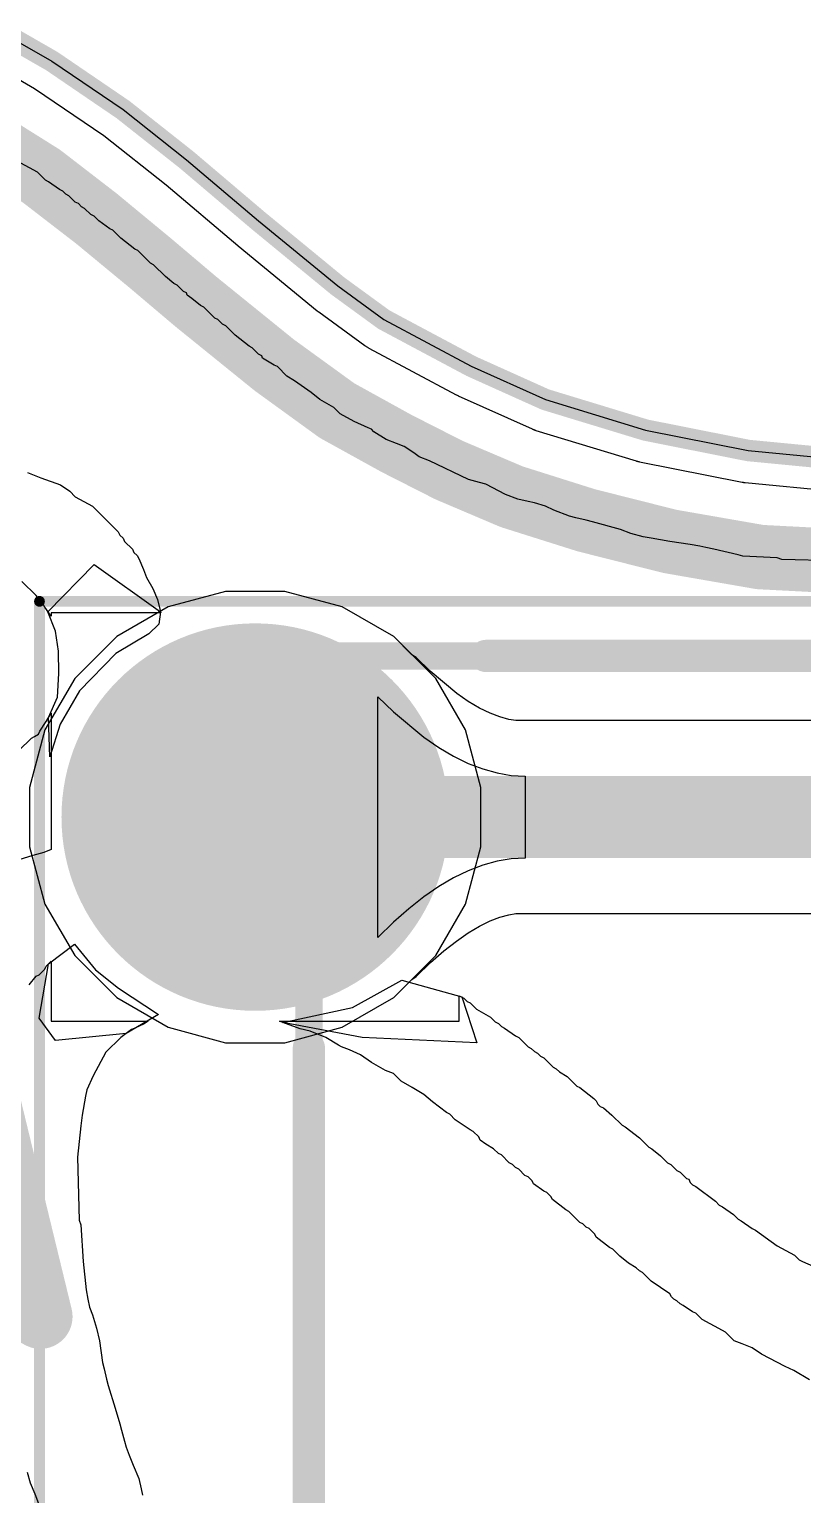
# Model space of a CAD drawing. Header units: inches. Extents: x -21.6 to 21.4, y -24.6 to 14.5.
# Drawn here: x -18.05 to -14.45, y -17.83 to -11.01 of the extents above; entities that cross this region are included whole.
import ezdxf

# ---------------------------------------------------------------- set-up
doc = ezdxf.new("R2010")
doc.units = ezdxf.units.IN
for name, color, linetype in [('Bottom Layer', 5, 'Continuous'), ('Bottom Solder', 6, 'Continuous'), ('Mechanical 4', 56, 'Continuous'), ('Multi-Layer', 9, 'Continuous'), ('Pad Holes', 156, 'Continuous'), ('Top 3D Body', 56, 'Continuous'), ('Top Courtyard', 56, 'Continuous'), ('Top Layer', 1, 'Continuous'), ('Top Overlay', 2, 'Continuous'), ('Top Solder', 216, 'Continuous')]:
    doc.layers.add(name, color=color, linetype=linetype)

# ---------------------------------------------------------------- blocks, each defined once
blk = doc.blocks.new('B__________6X6_52')
at = {"layer": 'Bottom Layer'}
h = blk.add_hatch(color=5, dxfattribs=at)
edge = h.paths.add_edge_path()
edge.add_arc((3.25, -2.25), 0.8, 0, 360)
at = {"layer": 'Bottom Solder'}
h = blk.add_hatch(color=6, dxfattribs=at)
edge = h.paths.add_edge_path()
edge.add_arc((3.25, -2.25), 0.9016, 0, 360)
at = {"layer": 'Multi-Layer'}
h = blk.add_hatch(color=9, dxfattribs=at)
edge = h.paths.add_edge_path()
edge.add_arc((3.25, -2.25), 0.8, 0, 360)
at = {"layer": 'Pad Holes'}
h = blk.add_hatch(color=7, dxfattribs=at)
edge = h.paths.add_edge_path()
edge.add_arc((3.25, -2.25), 0.5, 0, 360)
at = {"layer": 'Top Layer'}
h = blk.add_hatch(color=1, dxfattribs=at)
edge = h.paths.add_edge_path()
edge.add_arc((3.25, -2.25), 0.8, 0, 360)
at = {"layer": 'Top Solder'}
h = blk.add_hatch(color=216, dxfattribs=at)
edge = h.paths.add_edge_path()
edge.add_arc((3.25, -2.25), 0.9016, 0, 360)
at = {"layer": 'Top 3D Body'}
for points in [[(3, 3, 0.127, 0.127, 0), (3, -3, 0.127, 0.127, 0)], [(3, -3, 0.127, 0.127, 0), (-3, -3, 0.127, 0.127, 0)]]:
    blk.add_lwpolyline(points, format="xyseb", dxfattribs=at)
blk.add_lwpolyline([(2.9682, -3, 0.0635, 0.0635, 1), (3.0317, -3, 0.0635, 0.0635, 1)], format="xyseb", close=True, dxfattribs=at)
blk.add_lwpolyline([(2.9682, -3, 0.0635, 0.0635, 1), (3.0317, -3, 0.0635, 0.0635, 1)], format="xyseb", close=True, dxfattribs=at)
at = {"layer": 'Top Courtyard'}
for points in [[(4.254, 3.254, 0.05, 0.05, 0), (4.254, -3.254, 0.05, 0.05, 0)], [(4.254, -3.254, 0.05, 0.05, 0), (-4.254, -3.254, 0.05, 0.05, 0)]]:
    blk.add_lwpolyline(points, format="xyseb", dxfattribs=at)
blk.add_lwpolyline([(4.2415, -3.254, 0.025, 0.025, 1), (4.2665, -3.254, 0.025, 0.025, 1)], format="xyseb", close=True, dxfattribs=at)
blk.add_lwpolyline([(4.2415, -3.254, 0.025, 0.025, 1), (4.2665, -3.254, 0.025, 0.025, 1)], format="xyseb", close=True, dxfattribs=at)
at = {"layer": 'Top Overlay'}
for points in [[(3, 1.176, 0.15, 0.15, 0), (3, -1.176, 0.15, 0.15, 0)], [(2.176, -3, 0.15, 0.15, 0), (-2.176, -3, 0.15, 0.15, 0)]]:
    blk.add_lwpolyline(points, format="xyseb", dxfattribs=at)
for points in [[(2.9625, -1.176, 0.075, 0.075, 1), (3.0375, -1.176, 0.075, 0.075, 1)], [(2.1385, -3, 0.075, 0.075, 1), (2.2135, -3, 0.075, 0.075, 1)]]:
    blk.add_lwpolyline(points, format="xyseb", close=True, dxfattribs=at)

msp = doc.modelspace()

# ---------------------------------------------------------------- linework, layer by layer
at = {"layer": 'Bottom Layer'}
for p, q in [((-18.1171, -11.0586), (-17.947, -11.1562)), ((-17.947, -11.1562), (-17.6151, -11.3824)), ((-17.6151, -11.3824), (-17.3197, -11.6158)), ((-17.3197, -11.6158), (-16.9842, -11.9003)), ((-16.9842, -11.9003), (-16.6158, -12.203)), ((-16.6158, -12.203), (-16.4006, -12.3598)), ((-16.4006, -12.3598), (-15.9939, -12.5768)), ((-15.9939, -12.5768), (-15.6493, -12.7318)), ((-15.6493, -12.7318), (-15.1825, -12.874)), ((-15.1825, -12.874), (-14.7047, -12.9689)), ((-14.7047, -12.9689), (-14.2123, -13.0163)), ((-17.1382, -13.625), (-17.4053, -13.6966)), ((-16.8618, -13.625), (-17.1382, -13.625)), ((-16.5947, -13.6966), (-16.8618, -13.625)), ((-17.4053, -13.6966), (-17.6447, -13.8348)), ((-16.3553, -13.8348), (-16.5947, -13.6966)), ((-17.6447, -13.8348), (-17.8402, -14.0303)), ((-16.1598, -14.0303), (-16.3553, -13.8348)), ((-17.8402, -14.0303), (-17.9784, -14.2697)), ((-16.0216, -14.2697), (-16.1598, -14.0303)), ((-17.9784, -14.2697), (-18.05, -14.5368)), ((-15.95, -14.5368), (-16.0216, -14.2697)), ((-18.05, -14.5368), (-18.05, -14.8132)), ((-15.95, -14.8132), (-15.95, -14.5368)), ((-18.05, -14.8132), (-17.9784, -15.0803)), ((-16.0216, -15.0803), (-15.95, -14.8132)), ((-17.9784, -15.0803), (-17.8402, -15.3197)), ((-16.1598, -15.3197), (-16.0216, -15.0803)), ((-17.8402, -15.3197), (-17.6447, -15.5152)), ((-16.3553, -15.5152), (-16.1598, -15.3197)), ((-17.6447, -15.5152), (-17.4053, -15.6534)), ((-16.5947, -15.6534), (-16.3553, -15.5152)), ((-17.4053, -15.6534), (-17.1382, -15.725)), ((-16.8618, -15.725), (-16.5947, -15.6534)), ((-17.1382, -15.725), (-16.8618, -15.725))]:
    msp.add_line(p, q, dxfattribs=at)
at = {"layer": 'Mechanical 4'}
for points in [[(-18.1171, -11.0586, 0.1, 0.1, 0), (-17.947, -11.1562, 0.1, 0.1, 0)], [(-17.947, -11.1562, 0.1, 0.1, 0), (-17.6151, -11.3824, 0.1, 0.1, 0)], [(-17.6151, -11.3824, 0.1, 0.1, 0), (-17.3197, -11.6158, 0.1, 0.1, 0)], [(-17.3197, -11.6158, 0.1, 0.1, 0), (-16.9842, -11.9003, 0.1, 0.1, 0)], [(-16.9842, -11.9003, 0.1, 0.1, 0), (-16.6158, -12.203, 0.1, 0.1, 0)], [(-16.6158, -12.203, 0.1, 0.1, 0), (-16.4006, -12.3598, 0.1, 0.1, 0)], [(-16.4006, -12.3598, 0.1, 0.1, 0), (-15.9939, -12.5768, 0.1, 0.1, 0)], [(-15.9939, -12.5768, 0.1, 0.1, 0), (-15.6493, -12.7318, 0.1, 0.1, 0)], [(-15.6493, -12.7318, 0.1, 0.1, 0), (-15.1825, -12.874, 0.1, 0.1, 0)], [(-15.1825, -12.874, 0.1, 0.1, 0), (-14.7047, -12.9689, 0.1, 0.1, 0)], [(-14.7047, -12.9689, 0.1, 0.1, 0), (-14.2123, -13.0163, 0.1, 0.1, 0)]]:
    msp.add_lwpolyline(points, format="xyseb", dxfattribs=at)
for points in [[(-17.972, -11.1562, 0.05, 0.05, 1), (-17.922, -11.1562, 0.05, 0.05, 1)], [(-17.972, -11.1562, 0.05, 0.05, 1), (-17.922, -11.1562, 0.05, 0.05, 1)], [(-17.6401, -11.3824, 0.05, 0.05, 1), (-17.5901, -11.3824, 0.05, 0.05, 1)], [(-17.6401, -11.3824, 0.05, 0.05, 1), (-17.5901, -11.3824, 0.05, 0.05, 1)], [(-17.3447, -11.6158, 0.05, 0.05, 1), (-17.2947, -11.6158, 0.05, 0.05, 1)], [(-17.3447, -11.6158, 0.05, 0.05, 1), (-17.2947, -11.6158, 0.05, 0.05, 1)], [(-17.0092, -11.9003, 0.05, 0.05, 1), (-16.9592, -11.9003, 0.05, 0.05, 1)], [(-17.0092, -11.9003, 0.05, 0.05, 1), (-16.9592, -11.9003, 0.05, 0.05, 1)], [(-16.6408, -12.203, 0.05, 0.05, 1), (-16.5908, -12.203, 0.05, 0.05, 1)], [(-16.6408, -12.203, 0.05, 0.05, 1), (-16.5908, -12.203, 0.05, 0.05, 1)], [(-16.4256, -12.3598, 0.05, 0.05, 1), (-16.3756, -12.3598, 0.05, 0.05, 1)], [(-16.4256, -12.3598, 0.05, 0.05, 1), (-16.3756, -12.3598, 0.05, 0.05, 1)], [(-16.0189, -12.5768, 0.05, 0.05, 1), (-15.9689, -12.5768, 0.05, 0.05, 1)], [(-16.0189, -12.5768, 0.05, 0.05, 1), (-15.9689, -12.5768, 0.05, 0.05, 1)], [(-15.6743, -12.7318, 0.05, 0.05, 1), (-15.6243, -12.7318, 0.05, 0.05, 1)], [(-15.6743, -12.7318, 0.05, 0.05, 1), (-15.6243, -12.7318, 0.05, 0.05, 1)], [(-15.2074, -12.874, 0.05, 0.05, 1), (-15.1575, -12.874, 0.05, 0.05, 1)], [(-15.2074, -12.874, 0.05, 0.05, 1), (-15.1575, -12.874, 0.05, 0.05, 1)], [(-14.7297, -12.9689, 0.05, 0.05, 1), (-14.6797, -12.9689, 0.05, 0.05, 1)], [(-14.7297, -12.9689, 0.05, 0.05, 1), (-14.6797, -12.9689, 0.05, 0.05, 1)]]:
    msp.add_lwpolyline(points, format="xyseb", close=True, dxfattribs=at)
at = {"layer": 'Top Layer'}
for p, q in [((-18.1171, -11.0586), (-17.947, -11.1562)), ((-17.947, -11.1562), (-17.6151, -11.3824)), ((-17.6151, -11.3824), (-17.3197, -11.6158)), ((-17.3197, -11.6158), (-16.9842, -11.9003)), ((-16.9842, -11.9003), (-16.6158, -12.203)), ((-16.6158, -12.203), (-16.4006, -12.3598)), ((-16.4006, -12.3598), (-15.9939, -12.5768)), ((-15.9939, -12.5768), (-15.6493, -12.7318)), ((-15.6493, -12.7318), (-15.1825, -12.874)), ((-15.1825, -12.874), (-14.7047, -12.9689)), ((-14.7047, -12.9689), (-14.2123, -13.0163)), ((-17.1382, -13.625), (-17.4053, -13.6966)), ((-16.8618, -13.625), (-17.1382, -13.625)), ((-16.5947, -13.6966), (-16.8618, -13.625)), ((-17.4053, -13.6966), (-17.6447, -13.8348)), ((-16.3553, -13.8348), (-16.5947, -13.6966)), ((-17.6447, -13.8348), (-17.8402, -14.0303)), ((-16.2703, -13.9198), (-16.3553, -13.8348)), ((-16.2508, -13.9324), (-16.2703, -13.9198)), ((-16.1858, -13.9958), (-16.2508, -13.9324)), ((-17.8402, -14.0303), (-17.9784, -14.2697)), ((-16.0606, -14.1002), (-16.1858, -13.9958)), ((-16.4287, -15.235), (-16.4287, -14.115)), ((-16.4287, -14.115), (-16.3566, -14.1852)), ((-16.0079, -14.1365), (-16.0606, -14.1002)), ((-16.3566, -14.1852), (-16.2149, -14.3034)), ((-15.9554, -14.1674), (-16.0079, -14.1365)), ((-15.9063, -14.1914), (-15.9554, -14.1674)), ((-15.8607, -14.2089), (-15.9063, -14.1914)), ((-15.8186, -14.2206), (-15.8607, -14.2089)), ((-15.787, -14.2259), (-15.8186, -14.2206)), ((-11.713, -14.2259), (-15.787, -14.2259)), ((-17.9784, -14.2697), (-18.05, -14.5368)), ((-16.2149, -14.3034), (-16.1451, -14.3515)), ((-16.1451, -14.3515), (-16.0762, -14.3921)), ((-16.0762, -14.3921), (-16.008, -14.4254)), ((-16.008, -14.4254), (-15.9406, -14.4512)), ((-15.9406, -14.4512), (-15.874, -14.4697)), ((-15.874, -14.4697), (-15.8081, -14.4808)), ((-15.8081, -14.4808), (-15.743, -14.4845)), ((-15.743, -14.4845), (-15.743, -14.8655)), ((-18.05, -14.5368), (-18.05, -14.8132)), ((-18.05, -14.8132), (-17.9784, -15.0803)), ((-15.743, -14.8655), (-15.8081, -14.8692)), ((-16.008, -14.9246), (-16.0762, -14.9579)), ((-15.9406, -14.8988), (-16.008, -14.9246)), ((-15.874, -14.8803), (-15.9406, -14.8988)), ((-15.8081, -14.8692), (-15.874, -14.8803)), ((-16.1451, -14.9985), (-16.2149, -15.0466)), ((-16.0762, -14.9579), (-16.1451, -14.9985)), ((-16.2149, -15.0466), (-16.2854, -15.102)), ((-17.9784, -15.0803), (-17.8402, -15.3197)), ((-16.2854, -15.102), (-16.3566, -15.1648)), ((-15.8607, -15.1411), (-15.8186, -15.1294)), ((-15.8186, -15.1294), (-15.787, -15.1241)), ((-15.787, -15.1241), (-11.713, -15.1241)), ((-16.3566, -15.1648), (-16.4287, -15.235)), ((-16.0079, -15.2135), (-15.9554, -15.1826)), ((-15.9554, -15.1826), (-15.9063, -15.1586)), ((-15.9063, -15.1586), (-15.8607, -15.1411)), ((-16.1222, -15.2979), (-16.0636, -15.2519)), ((-16.0636, -15.2519), (-16.0079, -15.2135)), ((-17.8402, -15.3197), (-17.6447, -15.5152)), ((-16.1833, -15.3518), (-16.1222, -15.2979)), ((-16.2508, -15.4176), (-16.1833, -15.3518)), ((-16.3553, -15.5152), (-16.2703, -15.4302)), ((-16.2703, -15.4302), (-16.2508, -15.4176)), ((-17.6447, -15.5152), (-17.4053, -15.6534)), ((-16.5947, -15.6534), (-16.3553, -15.5152)), ((-17.4053, -15.6534), (-17.1382, -15.725)), ((-16.8618, -15.725), (-16.5947, -15.6534)), ((-17.1382, -15.725), (-16.8618, -15.725))]:
    msp.add_line(p, q, dxfattribs=at)
msp.add_lwpolyline([(-17, -14.675, 0.381, 0.381, 0), (-10.5, -14.675, 0.381, 0.381, 0)], format="xyseb", dxfattribs=at)
msp.add_lwpolyline([(-17.0953, -14.675, 0.1905, 0.1905, 1), (-16.9048, -14.675, 0.1905, 0.1905, 1)], format="xyseb", close=True, dxfattribs=at)
at = {"layer": 'Top Overlay'}
for p, q in [((-18.1869, -11.1915), (-18.0267, -11.2835)), ((-18.0267, -11.2835), (-17.704, -11.5033)), ((-17.704, -11.5033), (-17.4147, -11.7319)), ((-18.0127, -11.6741), (-18.1075, -11.6231)), ((-17.9762, -11.7106), (-18.0127, -11.6741)), ((-17.9616, -11.7179), (-17.9762, -11.7106)), ((-17.9105, -11.7544), (-17.9616, -11.7179)), ((-17.8959, -11.7617), (-17.9105, -11.7544)), ((-17.8814, -11.7763), (-17.8959, -11.7617)), ((-17.8668, -11.7835), (-17.8814, -11.7763)), ((-17.8376, -11.8127), (-17.8668, -11.7835)), ((-17.4147, -11.7319), (-17.0812, -12.0147)), ((-17.823, -11.82), (-17.8376, -11.8127)), ((-17.8084, -11.8346), (-17.823, -11.82)), ((-17.7938, -11.8419), (-17.8084, -11.8346)), ((-17.7646, -11.8711), (-17.7938, -11.8419)), ((-17.7501, -11.8784), (-17.7646, -11.8711)), ((-17.7282, -11.9003), (-17.7501, -11.8784)), ((-17.6771, -11.9367), (-17.7282, -11.9003)), ((-17.6625, -11.944), (-17.6771, -11.9367)), ((-17.6261, -11.9805), (-17.6625, -11.944)), ((-17.5604, -12.0316), (-17.6261, -11.9805)), ((-17.5458, -12.0388), (-17.5604, -12.0316)), ((-17.4875, -12.0972), (-17.5458, -12.0388)), ((-17.0812, -12.0147), (-17.0803, -12.0154)), ((-17.0803, -12.0154), (-17.0794, -12.0161)), ((-17.0794, -12.0161), (-16.711, -12.3189)), ((-17.4729, -12.1045), (-17.4875, -12.0972)), ((-17.4182, -12.1592), (-17.4729, -12.1045)), ((-17.378, -12.192), (-17.4182, -12.1592)), ((-17.3635, -12.1993), (-17.378, -12.192)), ((-17.3343, -12.2285), (-17.3635, -12.1993)), ((-17.3197, -12.2358), (-17.3343, -12.2285)), ((-17.316, -12.2467), (-17.3197, -12.2358)), ((-17.2942, -12.2613), (-17.316, -12.2467)), ((-17.254, -12.2941), (-17.2942, -12.2613)), ((-17.2395, -12.3014), (-17.254, -12.2941)), ((-17.1884, -12.3525), (-17.2395, -12.3014)), ((-16.711, -12.3189), (-16.7096, -12.32)), ((-16.7096, -12.32), (-16.7084, -12.321)), ((-16.7084, -12.321), (-16.7077, -12.3215)), ((-16.7077, -12.3215), (-16.7068, -12.3222)), ((-16.7068, -12.3222), (-16.7054, -12.3232)), ((-16.7054, -12.3232), (-16.7041, -12.3242)), ((-16.7041, -12.3242), (-16.489, -12.481)), ((-17.1738, -12.3598), (-17.1884, -12.3525)), ((-17.1519, -12.3817), (-17.1738, -12.3598)), ((-17.1373, -12.389), (-17.1519, -12.3817)), ((-17.0936, -12.4327), (-17.1373, -12.389)), ((-17.0279, -12.4838), (-17.0936, -12.4327)), ((-17.0133, -12.4911), (-17.0279, -12.4838)), ((-16.9842, -12.5203), (-17.0133, -12.4911)), ((-16.9696, -12.5276), (-16.9842, -12.5203)), ((-16.9659, -12.5385), (-16.9696, -12.5276)), ((-16.9112, -12.5713), (-16.9659, -12.5385)), ((-16.489, -12.481), (-16.4873, -12.4822)), ((-16.4873, -12.4822), (-16.485, -12.4838)), ((-16.485, -12.4838), (-16.4847, -12.484)), ((-16.4847, -12.484), (-16.4846, -12.4841)), ((-16.4846, -12.4841), (-16.4828, -12.4853)), ((-16.4828, -12.4853), (-16.4805, -12.4868)), ((-16.4805, -12.4868), (-16.4803, -12.4869)), ((-16.4803, -12.4869), (-16.4801, -12.487)), ((-16.4801, -12.487), (-16.4776, -12.4885)), ((-16.4776, -12.4885), (-16.4759, -12.4895)), ((-16.4759, -12.4895), (-16.4757, -12.4896)), ((-16.4757, -12.4896), (-16.4755, -12.4898)), ((-16.4755, -12.4898), (-16.4731, -12.4911)), ((-16.4731, -12.4911), (-16.4712, -12.4921)), ((-16.4712, -12.4921), (-16.0646, -12.7092)), ((-16.8966, -12.5786), (-16.9112, -12.5713)), ((-16.8529, -12.6224), (-16.8966, -12.5786)), ((-16.8164, -12.6443), (-16.8529, -12.6224)), ((-16.7398, -12.699), (-16.8164, -12.6443)), ((-16.6997, -12.7318), (-16.7398, -12.699)), ((-16.634, -12.7683), (-16.6997, -12.7318)), ((-16.0646, -12.7092), (-16.0624, -12.7103)), ((-16.0624, -12.7103), (-16.0603, -12.7113)), ((-16.0603, -12.7113), (-16.0601, -12.7114)), ((-16.0601, -12.7114), (-16.0598, -12.7116)), ((-16.0598, -12.7116), (-16.0573, -12.7127)), ((-16.0573, -12.7127), (-16.0555, -12.7136)), ((-16.0555, -12.7136), (-16.055, -12.7138)), ((-16.055, -12.7138), (-16.0549, -12.7139)), ((-16.0549, -12.7139), (-16.0549, -12.7139)), ((-16.0549, -12.7139), (-15.7108, -12.8686)), ((-16.6048, -12.7975), (-16.634, -12.7683)), ((-16.5392, -12.8339), (-16.6048, -12.7975)), ((-16.4735, -12.8631), (-16.5392, -12.8339)), ((-16.459, -12.8704), (-16.4735, -12.8631)), ((-16.448, -12.8813), (-16.459, -12.8704)), ((-16.3897, -12.9178), (-16.448, -12.8813)), ((-15.7108, -12.8686), (-15.7096, -12.8691)), ((-15.7096, -12.8691), (-15.7081, -12.8698)), ((-15.7081, -12.8698), (-15.7069, -12.8703)), ((-15.7069, -12.8703), (-15.7059, -12.8707)), ((-15.7059, -12.8707), (-15.7046, -12.8712)), ((-15.7046, -12.8712), (-15.7031, -12.8718)), ((-15.7031, -12.8718), (-15.702, -12.8722)), ((-15.702, -12.8722), (-15.7009, -12.8727)), ((-15.7009, -12.8727), (-15.6994, -12.8732)), ((-15.6994, -12.8732), (-15.6981, -12.8737)), ((-15.6981, -12.8737), (-15.6971, -12.874)), ((-15.6971, -12.874), (-15.6958, -12.8744)), ((-15.6958, -12.8744), (-15.6944, -12.8749)), ((-15.6944, -12.8749), (-15.693, -12.8753)), ((-15.693, -12.8753), (-15.2262, -13.0175)), ((-16.3422, -12.936), (-16.3897, -12.9178)), ((-16.3058, -12.9506), (-16.3422, -12.936)), ((-16.262, -12.9798), (-16.3058, -12.9506)), ((-16.2365, -12.9981), (-16.262, -12.9798)), ((-16.1891, -13.0163), (-16.2365, -12.9981)), ((-16.0067, -13.1038), (-16.1891, -13.0163)), ((-15.2262, -13.0175), (-15.2243, -13.0181)), ((-15.2243, -13.0181), (-15.2221, -13.0187)), ((-15.2221, -13.0187), (-15.2215, -13.0189)), ((-15.2215, -13.0189), (-15.221, -13.019)), ((-15.221, -13.019), (-15.2189, -13.0195)), ((-15.2189, -13.0195), (-15.2169, -13.02)), ((-15.2169, -13.02), (-15.2164, -13.0201)), ((-15.2164, -13.0201), (-15.2158, -13.0203)), ((-15.2158, -13.0203), (-15.2135, -13.0208)), ((-15.2135, -13.0208), (-15.2117, -13.0212)), ((-15.2117, -13.0212), (-14.7339, -13.116)), ((-18.0601, -13.071), (-17.9981, -13.0965)), ((-17.9981, -13.0965), (-17.9069, -13.1293)), ((-17.9069, -13.1293), (-17.8631, -13.1585)), ((-17.8631, -13.1585), (-17.8376, -13.1841)), ((-15.9557, -13.1184), (-16.0067, -13.1038)), ((-15.9265, -13.1257), (-15.9557, -13.1184)), ((-15.8353, -13.1731), (-15.9265, -13.1257)), ((-14.7339, -13.116), (-14.732, -13.1163)), ((-14.732, -13.1163), (-14.7297, -13.1168)), ((-14.7297, -13.1168), (-14.729, -13.1169)), ((-14.729, -13.1169), (-14.7286, -13.117)), ((-14.7286, -13.117), (-14.7265, -13.1173)), ((-14.7265, -13.1173), (-14.7244, -13.1176)), ((-14.7244, -13.1176), (-14.7239, -13.1176)), ((-14.7239, -13.1176), (-14.7233, -13.1177)), ((-14.7233, -13.1177), (-14.7209, -13.118)), ((-14.7209, -13.118), (-14.719, -13.1182)), ((-14.719, -13.1182), (-14.2267, -13.1656)), ((-17.8376, -13.1841), (-17.7574, -13.2278)), ((-17.7574, -13.2278), (-17.637, -13.3482)), ((-15.7769, -13.195), (-15.8353, -13.1731)), ((-15.7295, -13.2059), (-15.7769, -13.195)), ((-15.7003, -13.2132), (-15.7295, -13.2059)), ((-15.6493, -13.2278), (-15.7003, -13.2132)), ((-15.6092, -13.2461), (-15.6493, -13.2278)), ((-15.5362, -13.2752), (-15.6092, -13.2461)), ((-15.507, -13.2825), (-15.5362, -13.2752)), ((-15.4596, -13.2935), (-15.507, -13.2825)), ((-15.4305, -13.3008), (-15.4596, -13.2935)), ((-17.637, -13.3482), (-17.6297, -13.3628)), ((-17.6297, -13.3628), (-17.6151, -13.3774)), ((-15.3794, -13.3154), (-15.4305, -13.3008)), ((-15.3502, -13.3227), (-15.3794, -13.3154)), ((-15.2992, -13.3372), (-15.3502, -13.3227)), ((-15.2517, -13.3555), (-15.2992, -13.3372)), ((-15.1934, -13.3701), (-15.2517, -13.3555)), ((-17.6151, -13.3774), (-17.6078, -13.3919)), ((-17.6078, -13.3919), (-17.5713, -13.4284)), ((-17.5713, -13.4284), (-17.5641, -13.443)), ((-15.1569, -13.3774), (-15.1934, -13.3701)), ((-15.0694, -13.3919), (-15.1569, -13.3774)), ((-14.9746, -13.4065), (-15.0694, -13.3919)), ((-14.9308, -13.4138), (-14.9746, -13.4065)), ((-14.9016, -13.4211), (-14.9308, -13.4138)), ((-14.8651, -13.4284), (-14.9016, -13.4211)), ((-14.7521, -13.4539), (-14.8651, -13.4284)), ((-17.9649, -13.7192), (-17.75, -13.5)), ((-17.75, -13.5), (-17.44, -13.7192)), ((-17.5641, -13.443), (-17.5495, -13.4576)), ((-17.5495, -13.4576), (-17.5422, -13.4722)), ((-17.5422, -13.4722), (-17.5203, -13.5232)), ((-14.7302, -13.4612), (-14.7521, -13.4539)), ((-14.5697, -13.4685), (-14.7302, -13.4612)), ((-14.5478, -13.4758), (-14.5697, -13.4685)), ((-14.2998, -13.4831), (-14.5478, -13.4758)), ((-17.5203, -13.5232), (-17.5057, -13.5597)), ((-17.5057, -13.5597), (-17.4765, -13.6108)), ((-18.0199, -13.6436), (-18.0856, -13.5779)), ((-17.4765, -13.6108), (-17.4546, -13.6618)), ((-17.9871, -13.6837), (-18.0199, -13.6436)), ((-17.9798, -13.6983), (-17.9871, -13.6837)), ((-17.95, -13.7401), (-17.9798, -13.6983)), ((-17.4546, -13.6618), (-17.44, -13.7202)), ((-17.9297, -13.8093), (-17.9649, -13.7192)), ((-17.4394, -13.725), (-17.95, -13.725)), ((-17.95, -13.725), (-17.95, -13.7401)), ((-17.44, -13.7192), (-17.4488, -13.7769)), ((-17.44, -13.7202), (-17.4394, -13.725)), ((-17.9161, -13.9028), (-17.9297, -13.8093)), ((-17.4948, -13.8228), (-17.6493, -13.913)), ((-17.4488, -13.7769), (-17.4948, -13.8228)), ((-17.9144, -14.0064), (-17.9161, -13.9028)), ((-17.6493, -13.913), (-17.8176, -14.088)), ((-17.9195, -14.1169), (-17.9144, -14.0064)), ((-17.9613, -14.2111), (-17.9195, -14.1169)), ((-17.8176, -14.088), (-17.9076, -14.2426)), ((-18.0017, -14.2746), (-17.9725, -14.2308)), ((-17.9725, -14.2308), (-17.95, -14.1913)), ((-17.9552, -14.3939), (-17.9613, -14.2111)), ((-17.9076, -14.2426), (-17.9552, -14.3939)), ((-17.95, -14.1913), (-17.95, -14.8265)), ((-18.1002, -14.3657), (-18.0418, -14.3074)), ((-18.0418, -14.3074), (-18.0272, -14.3001)), ((-18.0272, -14.3001), (-18.009, -14.2892)), ((-18.009, -14.2892), (-18.0017, -14.2746)), ((-18.0345, -14.8545), (-18.1804, -14.8982)), ((-17.9835, -14.8399), (-18.0345, -14.8545)), ((-17.95, -14.8265), (-17.9835, -14.8399)), ((-17.9613, -15.3574), (-17.8416, -15.2666)), ((-17.8416, -15.2666), (-17.7425, -15.3859)), ((-18.0199, -15.4161), (-18.0054, -15.4088)), ((-18.0062, -15.6106), (-17.9613, -15.3574)), ((-18.0054, -15.4088), (-17.9798, -15.3833)), ((-17.9798, -15.3833), (-17.9725, -15.3687)), ((-17.9725, -15.3687), (-17.95, -15.3462)), ((-17.95, -15.3462), (-17.95, -15.625)), ((-17.7425, -15.3859), (-17.6364, -15.4718)), ((-18.0528, -15.4562), (-18.0199, -15.4161)), ((-17.6364, -15.4718), (-17.4503, -15.5942)), ((-16.5464, -15.5615), (-16.3171, -15.4338)), ((-16.3171, -15.4338), (-16.0386, -15.5123)), ((-16.05, -15.625), (-16.05, -15.5064)), ((-16.05, -15.5064), (-16.0286, -15.5182)), ((-16.0386, -15.5123), (-15.9679, -15.7261)), ((-16.0286, -15.5182), (-16.014, -15.5328)), ((-16.014, -15.5328), (-15.9994, -15.5401)), ((-15.9994, -15.5401), (-15.9702, -15.5693)), ((-17.9297, -15.7143), (-18.0062, -15.6106)), ((-17.4503, -15.5942), (-17.6005, -15.6824)), ((-16.8711, -15.6313), (-16.5464, -15.5615)), ((-15.9702, -15.5693), (-15.9046, -15.6058)), ((-15.9046, -15.6058), (-15.8827, -15.6277)), ((-17.95, -15.625), (-17.4985, -15.625)), ((-17.6005, -15.6824), (-17.9297, -15.7143)), ((-17.575, -15.6641), (-17.6261, -15.7006)), ((-17.5604, -15.6568), (-17.575, -15.6641)), ((-17.5203, -15.6386), (-17.5604, -15.6568)), ((-17.4985, -15.625), (-17.5203, -15.6386)), ((-16.8711, -15.6313), (-16.8869, -15.625)), ((-16.8869, -15.625), (-16.05, -15.625)), ((-16.7909, -15.6605), (-16.8711, -15.6313)), ((-16.5018, -15.7015), (-16.8711, -15.6313)), ((-16.7434, -15.6714), (-16.7909, -15.6605)), ((-16.6705, -15.7006), (-16.7434, -15.6714)), ((-15.8827, -15.6277), (-15.8681, -15.635)), ((-15.8681, -15.635), (-15.8535, -15.6495)), ((-15.8535, -15.6495), (-15.8389, -15.6568)), ((-15.8389, -15.6568), (-15.7879, -15.6933)), ((-17.6261, -15.7006), (-17.6954, -15.7699)), ((-16.6121, -15.7371), (-16.6705, -15.7006)), ((-16.5976, -15.7444), (-16.6121, -15.7371)), ((-16.5611, -15.759), (-16.5976, -15.7444)), ((-15.9679, -15.7261), (-16.5018, -15.7015)), ((-15.7879, -15.6933), (-15.7733, -15.7006)), ((-15.7733, -15.7006), (-15.7295, -15.7444)), ((-15.7295, -15.7444), (-15.7149, -15.7517)), ((-15.7149, -15.7517), (-15.7003, -15.7663)), ((-17.6954, -15.7699), (-17.7537, -15.8793)), ((-16.51, -15.7808), (-16.5611, -15.759)), ((-16.459, -15.8173), (-16.51, -15.7808)), ((-16.3933, -15.8538), (-16.459, -15.8173)), ((-15.7003, -15.7663), (-15.6858, -15.7735)), ((-15.6858, -15.7735), (-15.6712, -15.7881)), ((-15.6712, -15.7881), (-15.6566, -15.7954)), ((-15.6566, -15.7954), (-15.6128, -15.8392)), ((-17.7537, -15.8793), (-17.7829, -15.945)), ((-16.3568, -15.8684), (-16.3933, -15.8538)), ((-16.3204, -15.9048), (-16.3568, -15.8684)), ((-15.6128, -15.8392), (-15.5982, -15.8465)), ((-15.5982, -15.8465), (-15.5836, -15.8611)), ((-15.5836, -15.8611), (-15.5472, -15.883)), ((-15.5472, -15.883), (-15.5034, -15.9267)), ((-17.7829, -15.945), (-17.7902, -15.9741)), ((-16.2693, -15.934), (-16.3204, -15.9048)), ((-16.2146, -15.9668), (-16.2693, -15.934)), ((-15.5034, -15.9267), (-15.4888, -15.934)), ((-15.4888, -15.934), (-15.4232, -15.9851)), ((-17.7902, -15.9741), (-17.8048, -16.0617)), ((-16.1745, -15.9997), (-16.2146, -15.9668)), ((-16.1088, -16.0507), (-16.1745, -15.9997)), ((-15.4232, -15.9851), (-15.4122, -15.996)), ((-15.4122, -15.996), (-15.4049, -16.0106)), ((-15.4049, -16.0106), (-15.394, -16.0216)), ((-15.394, -16.0216), (-15.3794, -16.0289)), ((-17.8048, -16.0617), (-17.8121, -16.1127)), ((-16.0942, -16.058), (-16.1088, -16.0507)), ((-16.0687, -16.0836), (-16.0942, -16.058)), ((-15.9994, -16.131), (-16.0687, -16.0836)), ((-15.3794, -16.0289), (-15.3393, -16.0617)), ((-15.3393, -16.0617), (-15.2919, -16.1091)), ((-17.8121, -16.1127), (-17.8267, -16.2586)), ((-15.9848, -16.1383), (-15.9994, -16.131)), ((-15.9593, -16.1638), (-15.9848, -16.1383)), ((-15.2919, -16.1091), (-15.2773, -16.1164)), ((-15.2773, -16.1164), (-15.2116, -16.1674)), ((-15.952, -16.1784), (-15.9593, -16.1638)), ((-15.9265, -16.1966), (-15.952, -16.1784)), ((-15.89, -16.2185), (-15.9265, -16.1966)), ((-15.8681, -16.2404), (-15.89, -16.2185)), ((-15.2116, -16.1674), (-15.1679, -16.2112)), ((-15.1679, -16.2112), (-15.1533, -16.2185)), ((-15.1533, -16.2185), (-15.1132, -16.2513)), ((-17.8267, -16.2586), (-17.8194, -16.5504)), ((-15.8535, -16.2477), (-15.8681, -16.2404)), ((-15.8171, -16.2842), (-15.8535, -16.2477)), ((-15.8025, -16.2914), (-15.8171, -16.2842)), ((-15.7879, -16.306), (-15.8025, -16.2914)), ((-15.1132, -16.2513), (-15.0803, -16.2842)), ((-15.0803, -16.2842), (-15.0657, -16.2914)), ((-15.0657, -16.2914), (-15.0366, -16.3206)), ((-15.7733, -16.3133), (-15.7879, -16.306)), ((-15.7441, -16.3425), (-15.7733, -16.3133)), ((-15.7295, -16.3498), (-15.7441, -16.3425)), ((-15.7113, -16.368), (-15.7295, -16.3498)), ((-15.704, -16.3826), (-15.7113, -16.368)), ((-15.0366, -16.3206), (-15.022, -16.3279)), ((-15.022, -16.3279), (-14.9928, -16.3571)), ((-14.9928, -16.3571), (-14.9819, -16.3607)), ((-14.9819, -16.3607), (-14.9746, -16.3753)), ((-15.6566, -16.4155), (-15.704, -16.3826)), ((-15.642, -16.4227), (-15.6566, -16.4155)), ((-15.6238, -16.441), (-15.642, -16.4227)), ((-14.9746, -16.3753), (-14.9636, -16.3863)), ((-14.9636, -16.3863), (-14.949, -16.3936)), ((-14.949, -16.3936), (-14.8578, -16.4629)), ((-15.6165, -16.4556), (-15.6238, -16.441)), ((-15.5545, -16.503), (-15.6165, -16.4556)), ((-15.5399, -16.5103), (-15.5545, -16.503)), ((-14.8578, -16.4629), (-14.8396, -16.4811)), ((-14.8396, -16.4811), (-14.825, -16.4884)), ((-14.825, -16.4884), (-14.774, -16.5249)), ((-17.8194, -16.5504), (-17.8121, -16.5723)), ((-17.8121, -16.5723), (-17.8011, -16.7437)), ((-15.4888, -16.5613), (-15.5399, -16.5103)), ((-15.4742, -16.5686), (-15.4888, -16.5613)), ((-15.4596, -16.5832), (-15.4742, -16.5686)), ((-14.774, -16.5249), (-14.7521, -16.5468)), ((-14.7521, -16.5468), (-14.7375, -16.554)), ((-14.7375, -16.554), (-14.6864, -16.5905)), ((-15.445, -16.5905), (-15.4596, -16.5832)), ((-15.4195, -16.616), (-15.445, -16.5905)), ((-15.4122, -16.6306), (-15.4195, -16.616)), ((-15.3502, -16.678), (-15.4122, -16.6306)), ((-14.6864, -16.5905), (-14.6718, -16.5978)), ((-14.6718, -16.5978), (-14.5697, -16.6708)), ((-15.3356, -16.6853), (-15.3502, -16.678)), ((-15.3028, -16.7182), (-15.3356, -16.6853)), ((-14.5697, -16.6708), (-14.4895, -16.7145)), ((-17.8011, -16.7437), (-17.7865, -16.875)), ((-15.2627, -16.751), (-15.3028, -16.7182)), ((-15.2262, -16.7729), (-15.2627, -16.751)), ((-15.2116, -16.7875), (-15.2262, -16.7729)), ((-14.4895, -16.7145), (-14.4676, -16.7364)), ((-14.4676, -16.7364), (-14.453, -16.7437)), ((-14.453, -16.7437), (-14.402, -16.7656)), ((-15.197, -16.7948), (-15.2116, -16.7875)), ((-15.1569, -16.8349), (-15.197, -16.7948)), ((-15.0694, -16.8932), (-15.1569, -16.8349)), ((-17.7865, -16.875), (-17.7792, -16.9188)), ((-15.0621, -16.9078), (-15.0694, -16.8932)), ((-15.0512, -16.9188), (-15.0621, -16.9078)), ((-17.7792, -16.9188), (-17.7719, -16.9552)), ((-17.7719, -16.9552), (-17.7574, -16.9917)), ((-15.0366, -16.9261), (-15.0512, -16.9188)), ((-15.022, -16.9406), (-15.0366, -16.9261)), ((-15.0074, -16.9479), (-15.022, -16.9406)), ((-14.9636, -16.9771), (-15.0074, -16.9479)), ((-14.949, -16.9844), (-14.9636, -16.9771)), ((-17.7574, -16.9917), (-17.7391, -17.0537)), ((-14.9199, -17.0136), (-14.949, -16.9844)), ((-14.825, -17.0646), (-14.9199, -17.0136)), ((-17.7391, -17.0537), (-17.7245, -17.1121)), ((-17.7245, -17.1121), (-17.7099, -17.2142)), ((-14.8104, -17.0719), (-14.825, -17.0646)), ((-14.7703, -17.1121), (-14.8104, -17.0719)), ((-14.7338, -17.1266), (-14.7703, -17.1121)), ((-14.6864, -17.1449), (-14.7338, -17.1266)), ((-14.6427, -17.1741), (-14.6864, -17.1449)), ((-14.5333, -17.2324), (-14.6427, -17.1741)), ((-17.7099, -17.2142), (-17.7026, -17.2434)), ((-17.7026, -17.2434), (-17.6917, -17.2908)), ((-14.4931, -17.2507), (-14.5333, -17.2324)), ((-14.4202, -17.2944), (-14.4931, -17.2507)), ((-17.6917, -17.2908), (-17.6844, -17.3199)), ((-17.6844, -17.3199), (-17.6516, -17.4257)), ((-17.6516, -17.4257), (-17.6297, -17.4987)), ((-17.6297, -17.4987), (-17.6224, -17.5278)), ((-17.6224, -17.5278), (-17.6078, -17.5789)), ((-17.6078, -17.5789), (-17.6005, -17.6081)), ((-17.6005, -17.6081), (-17.5859, -17.6445)), ((-17.5859, -17.6445), (-17.5677, -17.692)), ((-18.0455, -17.7758), (-18.0601, -17.7248)), ((-17.5677, -17.692), (-17.5422, -17.754)), ((-18.0236, -17.8269), (-18.0455, -17.7758)), ((-17.5422, -17.754), (-17.5312, -17.8014)), ((-17.9981, -17.8962), (-18.0236, -17.8269)), ((-17.5312, -17.8014), (-17.5239, -17.8305))]:
    msp.add_line(p, q, dxfattribs=at)
for points in [[(-18.268, -11.5209, 0.3, 0.3, 0), (-17.9944, -11.6924, 0.3, 0.3, 0)], [(-17.9944, -11.6924, 0.3, 0.3, 0), (-17.7391, -11.8893, 0.3, 0.3, 0)], [(-17.7391, -11.8893, 0.3, 0.3, 0), (-17.4875, -12.0972, 0.3, 0.3, 0)], [(-17.4875, -12.0972, 0.3, 0.3, 0), (-17.2741, -12.2777, 0.3, 0.3, 0)], [(-17.2741, -12.2777, 0.3, 0.3, 0), (-16.9112, -12.5713, 0.3, 0.3, 0)], [(-16.9112, -12.5713, 0.3, 0.3, 0), (-16.6194, -12.7829, 0.3, 0.3, 0)], [(-16.6194, -12.7829, 0.3, 0.3, 0), (-16.3422, -12.936, 0.3, 0.3, 0)], [(-16.3422, -12.936, 0.3, 0.3, 0), (-16.0979, -13.0601, 0.3, 0.3, 0)], [(-16.0979, -13.0601, 0.3, 0.3, 0), (-15.8061, -13.1841, 0.3, 0.3, 0)], [(-15.8061, -13.1841, 0.3, 0.3, 0), (-15.4596, -13.2935, 0.3, 0.3, 0)], [(-15.4596, -13.2935, 0.3, 0.3, 0), (-15.0694, -13.3919, 0.3, 0.3, 0)], [(-15.0694, -13.3919, 0.3, 0.3, 0), (-14.65, -13.4649, 0.3, 0.3, 0)], [(-14.65, -13.4649, 0.3, 0.3, 0), (-14.2998, -13.4831, 0.3, 0.3, 0)], [(-18.3081, -15.7334, 0.3, 0.3, 0), (-18, -17, 0.3, 0.3, 0)], [(-18.4831, -16.74, 0.3, 0.3, 0), (-18, -17, 0.3, 0.3, 0)]]:
    msp.add_lwpolyline(points, format="xyseb", dxfattribs=at)
for points in [[(-18.0694, -11.6924, 0.15, 0.15, 1), (-17.9194, -11.6924, 0.15, 0.15, 1)], [(-18.0694, -11.6924, 0.15, 0.15, 1), (-17.9194, -11.6924, 0.15, 0.15, 1)], [(-17.8141, -11.8893, 0.15, 0.15, 1), (-17.6641, -11.8893, 0.15, 0.15, 1)], [(-17.8141, -11.8893, 0.15, 0.15, 1), (-17.6641, -11.8893, 0.15, 0.15, 1)], [(-17.5625, -12.0972, 0.15, 0.15, 1), (-17.4125, -12.0972, 0.15, 0.15, 1)], [(-17.5625, -12.0972, 0.15, 0.15, 1), (-17.4125, -12.0972, 0.15, 0.15, 1)], [(-17.3491, -12.2777, 0.15, 0.15, 1), (-17.1991, -12.2777, 0.15, 0.15, 1)], [(-17.3491, -12.2777, 0.15, 0.15, 1), (-17.1991, -12.2777, 0.15, 0.15, 1)], [(-16.9862, -12.5713, 0.15, 0.15, 1), (-16.8362, -12.5713, 0.15, 0.15, 1)], [(-16.9862, -12.5713, 0.15, 0.15, 1), (-16.8362, -12.5713, 0.15, 0.15, 1)], [(-16.6944, -12.7829, 0.15, 0.15, 1), (-16.5444, -12.7829, 0.15, 0.15, 1)], [(-16.6944, -12.7829, 0.15, 0.15, 1), (-16.5444, -12.7829, 0.15, 0.15, 1)], [(-16.4172, -12.936, 0.15, 0.15, 1), (-16.2672, -12.936, 0.15, 0.15, 1)], [(-16.4172, -12.936, 0.15, 0.15, 1), (-16.2672, -12.936, 0.15, 0.15, 1)], [(-16.1729, -13.0601, 0.15, 0.15, 1), (-16.0229, -13.0601, 0.15, 0.15, 1)], [(-16.1729, -13.0601, 0.15, 0.15, 1), (-16.0229, -13.0601, 0.15, 0.15, 1)], [(-15.8811, -13.1841, 0.15, 0.15, 1), (-15.7311, -13.1841, 0.15, 0.15, 1)], [(-15.8811, -13.1841, 0.15, 0.15, 1), (-15.7311, -13.1841, 0.15, 0.15, 1)], [(-15.5346, -13.2935, 0.15, 0.15, 1), (-15.3846, -13.2935, 0.15, 0.15, 1)], [(-15.5346, -13.2935, 0.15, 0.15, 1), (-15.3846, -13.2935, 0.15, 0.15, 1)], [(-15.1444, -13.3919, 0.15, 0.15, 1), (-14.9944, -13.3919, 0.15, 0.15, 1)], [(-15.1444, -13.3919, 0.15, 0.15, 1), (-14.9944, -13.3919, 0.15, 0.15, 1)], [(-14.725, -13.4649, 0.15, 0.15, 1), (-14.575, -13.4649, 0.15, 0.15, 1)], [(-14.725, -13.4649, 0.15, 0.15, 1), (-14.575, -13.4649, 0.15, 0.15, 1)], [(-18.075, -17, 0.15, 0.15, 1), (-17.925, -17, 0.15, 0.15, 1)], [(-18.075, -17, 0.15, 0.15, 1), (-17.925, -17, 0.15, 0.15, 1)]]:
    msp.add_lwpolyline(points, format="xyseb", close=True, dxfattribs=at)

# ---------------------------------------------------------------- block references
at = {"rotation": 180}
msp.add_blockref('B__________6X6_52', (-13.75, -16.925), dxfattribs=at)

doc.saveas('drawing.dxf')
